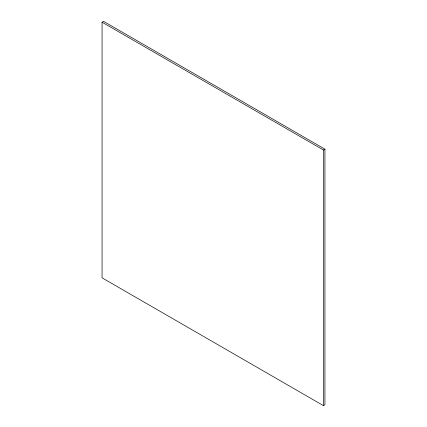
<?xml version="1.0" encoding="UTF-8"?>
<svg xmlns="http://www.w3.org/2000/svg" width="427" height="427" viewBox="0 0 427 427"><rect width="100%" height="100%" fill="white"/><g stroke="black" fill="none" stroke-linecap="round" stroke-linejoin="round"><path stroke-width="0.64" d="M102.069 22.204L103.547 21.35L324.931 149.167L324.931 404.796L323.452 405.65L102.069 277.833L102.069 22.204L323.452 150.016L324.931 149.167M323.452 150.016L323.452 405.65"/></g></svg>
